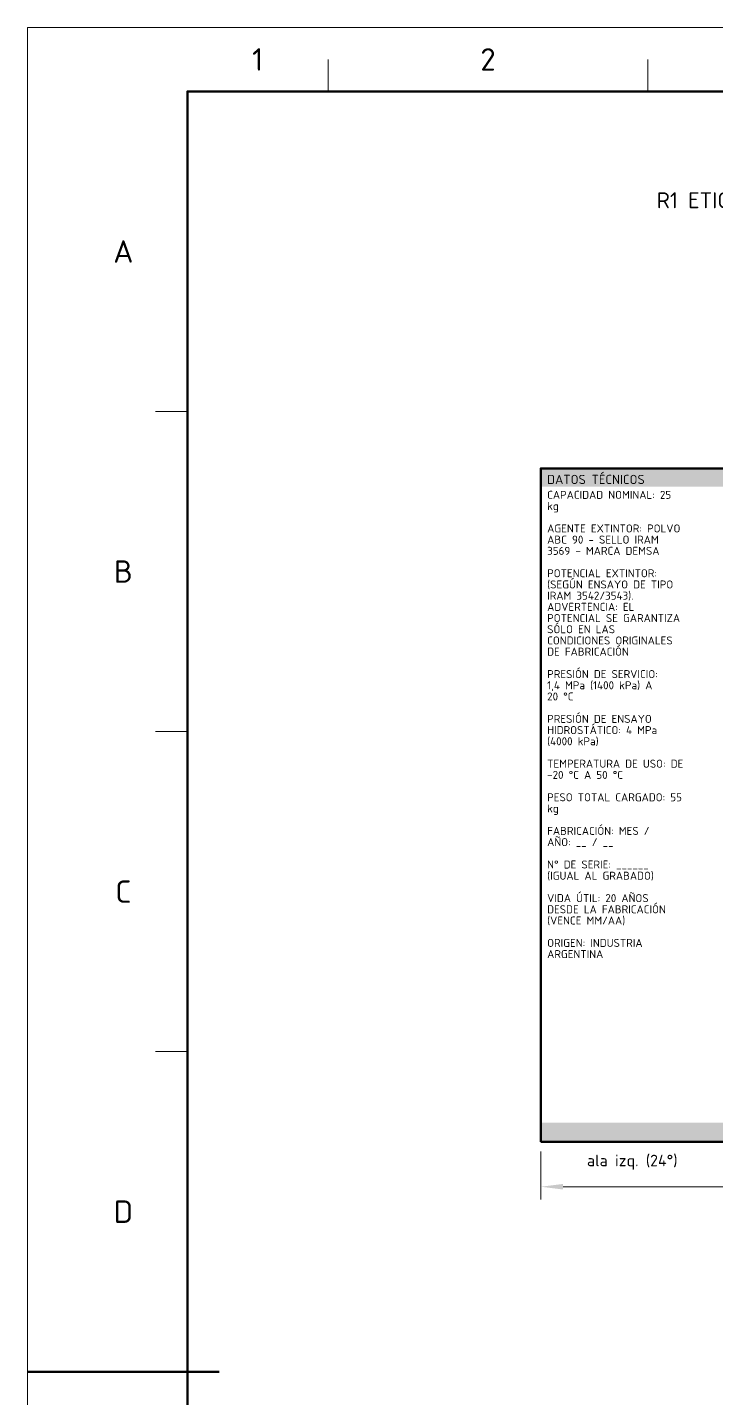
# Model space of a CAD drawing. Header units: millimetres. Extents: x 0 to 2208, y 0 to 420.
# Drawn here: x 1614 to 1721.7, y 205.8 to 420 of the extents above; entities that cross this region are included whole.
import ezdxf
from ezdxf.enums import TextEntityAlignment as Align

# ---------------------------------------------------------------- set-up
doc = ezdxf.new("R2010")
doc.units = ezdxf.units.MM
for name, color, linetype, lineweight in [('01-VISIBLE', 7, 'CONTINUOUS', 70), ('04-COTA', 3, 'CONTINUOUS', 18), ('06-TEXTO', 7, 'CONTINUOUS', 25), ('07-RECUADRO', 7, 'CONTINUOUS', 70), ('08-FINA', 5, 'CONTINUOUS', 18), ('13-GRAFICA', 30, 'CONTINUOUS', 18)]:
    doc.layers.add(name, color=color, linetype=linetype, lineweight=lineweight)
doc.styles.add('ISO3098', font='isocpeur.ttf')
doc.dimstyles.new('FLAMA-IRAM', dxfattribs={"dimtxt": 3.5, "dimasz": 3.5, "dimexe": 2, "dimexo": 1.5, "dimgap": 1, "dimtad": 1, "dimdec": 1, "dimtxsty": 'ISO3098', "dimblk": 'IRAM_FLECHA', "dimblk1": 'IRAM_FLECHA', "dimblk2": 'IRAM_FLECHA', "dimcen": 2.5, "dimclrd": 256, "dimclre": 256, "dimclrt": 256, "dimazin": 3, "dimtfac": 1, "dimtmove": 0, "dimatfit": 3, "dimlwd": 18, "dimlwe": 18})

# ---------------------------------------------------------------- blocks, each defined once
blk = doc.blocks.new('IRAM_FLECHA')
blk.add_solid([(0, 0), (-1, 0.125), (-1, -0.125)])

msp = doc.modelspace()

# ---------------------------------------------------------------- hatches: boundary and pattern name
at = {"layer": '13-GRAFICA', "true_color": 0xc81e2d}
h = msp.add_hatch(color=7, dxfattribs=at)
h.dxf.hatch_style = 1
h.paths.add_polyline_path([(1722.851, 348.268), (1722.851, 351.106), (1694.245, 351.106), (1694.245, 348.268)])
h = msp.add_hatch(color=7, dxfattribs=at)
h.dxf.hatch_style = 1
h.paths.add_polyline_path([(1881.755, 245.894), (1881.755, 248.894), (1694.245, 248.894), (1694.245, 245.894)])

# ---------------------------------------------------------------- linework, layer by layer
at = {"layer": '01-VISIBLE'}
msp.add_lwpolyline([(1694.245, 245.894), (1881.755, 245.894), (1881.755, 351.106), (1694.245, 351.106)], close=True, dxfattribs=at)
at = {"layer": '07-RECUADRO'}
msp.add_line((1614, 210), (1644, 210), dxfattribs=at)
msp.add_lwpolyline([(1639, 10), (2198, 10), (2198, 410), (1639, 410)], close=True, dxfattribs=at)
at = {"layer": '08-FINA'}
for p, q in [((1661, 410), (1661, 415)), ((1711, 410), (1711, 415)), ((1639, 360), (1634, 360)), ((1639, 310), (1634, 310)), ((1639, 260), (1634, 260))]:
    msp.add_line(p, q, dxfattribs=at)
msp.add_lwpolyline([(1614, 0), (2208, 0), (2208, 420), (1614, 420)], close=True, dxfattribs=at)

# ---------------------------------------------------------------- texts
at = {"layer": '06-TEXTO', "style": 'ISO3098'}
for s, height, p in [('1', 3.5, (1650, 415)), ('2', 3.5, (1686, 415)), ('R1 ETIQUETA DESARROLLADA 375 × 210 mm (panel central 261 = arco 108° + alas 57) - ESC. 1:2', 2.5, (1788, 393)), ('A', 3.5, (1629, 385)), ('B', 3.5, (1629, 335)), ('C', 3.5, (1629, 285)), ('D', 3.5, (1629, 235))]:
    msp.add_text(s, height=height, dxfattribs=at).set_placement(p, align=Align.MIDDLE_CENTER)
at = {"layer": '08-FINA', "style": 'ISO3098'}
msp.add_text('ala izq. (24°)', height=1.8, dxfattribs=at).set_placement((1708.548, 243.894), align=Align.TOP_CENTER)
at = {"layer": '13-GRAFICA', "true_color": 0xffffff, "style": 'ISO3098'}
msp.add_text('DATOS TÉCNICOS', height=1.4375, dxfattribs=at).set_placement((1695.245, 350.106), align=Align.TOP_LEFT)
at = {"layer": '13-GRAFICA', "true_color": 0x191919, "style": 'ISO3098'}
for s, p in [('CAPACIDAD NOMINAL: 25', (1695.245, 347.606)), ('kg', (1695.245, 345.856)), ('AGENTE EXTINTOR: POLVO', (1695.245, 342.356)), ('ABC 90 - SELLO IRAM', (1695.245, 340.606)), ('3569 - MARCA DEMSA', (1695.245, 338.856)), ('POTENCIAL EXTINTOR:', (1695.245, 335.356)), ('(SEGÚN ENSAYO DE TIPO', (1695.245, 333.606)), ('ADVERTENCIA: EL', (1695.245, 330.106)), ('IRAM 3542/3543).', (1695.245, 331.856)), ('POTENCIAL SE GARANTIZA', (1695.245, 328.356)), ('SÓLO EN LAS', (1695.245, 326.606)), ('CONDICIONES ORIGINALES', (1695.245, 324.856)), ('DE FABRICACIÓN', (1695.245, 323.106)), ('PRESIÓN DE SERVICIO:', (1695.245, 319.606)), ('1,4 MPa (1400 kPa) A', (1695.245, 317.856)), ('20 °C', (1695.245, 316.106)), ('PRESIÓN DE ENSAYO', (1695.245, 312.606)), ('HIDROSTÁTICO: 4 MPa', (1695.245, 310.856)), ('(4000 kPa)', (1695.245, 309.106)), ('TEMPERATURA DE USO: DE', (1695.245, 305.606)), ('-20 °C A 50 °C', (1695.245, 303.856)), ('PESO TOTAL CARGADO: 55', (1695.245, 300.356)), ('kg', (1695.245, 298.606)), ('AÑO: __ / __', (1695.245, 293.356)), ('FABRICACIÓN: MES /', (1695.245, 295.106)), ('N° DE SERIE: ______', (1695.245, 289.856)), ('(IGUAL AL GRABADO)', (1695.245, 288.106)), ('VIDA ÚTIL: 20 AÑOS', (1695.245, 284.606)), ('DESDE LA FABRICACIÓN', (1695.245, 282.856)), ('(VENCE MM/AA)', (1695.245, 281.106)), ('ORIGEN: INDUSTRIA', (1695.245, 277.606)), ('ARGENTINA', (1695.245, 275.856))]:
    msp.add_text(s, height=1.25, dxfattribs=at).set_placement(p, align=Align.TOP_LEFT)

# ---------------------------------------------------------------- dimensions: what is measured, and where the dimension line sits
at = {"layer": '04-COTA'}
msp.add_linear_dim(base=(1694.245, 238.894), p1=(1694.245, 245.894), p2=(1881.755, 245.894), dimstyle='FLAMA-IRAM', override={"dimlfac": 2}, dxfattribs=at).render()

doc.saveas('drawing.dxf')
